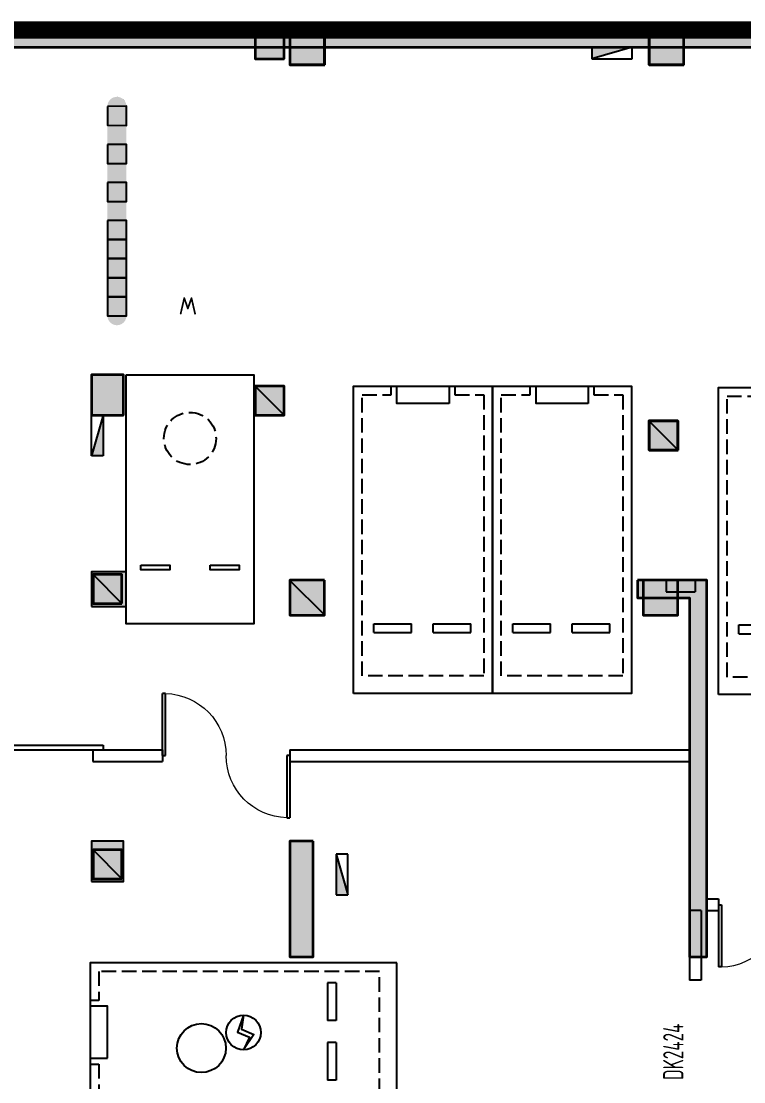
# Model space of a CAD drawing. Extents: x 512858 to 514372, y -232486 to -231710.
# Drawn here: x 512929.63 to 512942.11, y -232084.55 to -232066.25 of the extents above; entities that cross this region are included whole.
import ezdxf
from ezdxf.enums import TextEntityAlignment as Align

# ---------------------------------------------------------------- set-up
doc = ezdxf.new("R2010")
doc.units = 0
doc.header["$LTSCALE"] = 1000
for name, pattern in [('B1F_车位$0$__DASH', [0.35, 0.25, -0.1]), ('B1F_车位$0$DASH', [0.35, 0.25, -0.1]), ('DASH', [0.35, 0.25, -0.1]), ('新块$0$__DASH', [0.35, 0.25, -0.1]), ('新块$0$DASH', [0.35, 0.25, -0.1])]:
    doc.linetypes.add(name, pattern=pattern)
doc.layers.get('0').update_dxf_attribs({"color": 252})
for name, color, linetype in [('_0', 252, 'Continuous'), ('A-ANNO-HATC-PATT', 252, 'Continuous'), ('A-COLU-CONC', 252, 'Continuous'), ('A-DOOR', 252, 'Continuous'), ('A-DOOR-FIRE', 252, 'Continuous'), ('A-DOOR-IDEN', 252, 'Continuous'), ('A-WALL-BLOK', 252, 'Continuous'), ('AA-WALL', 252, 'Continuous'), ('AD-普通车位', 252, 'Continuous'), ('B1F_车位$0$A-PARK-W', 252, 'Continuous'), ('B1F_车位$0$AD-微型车位', 252, 'B1F_车位$0$DASH'), ('B1F_车位$0$P-减速带', 252, 'Continuous'), ('PUB_HATCH', 252, 'Continuous'), ('WALL', 252, 'Continuous'), ('新块$0$A-PARK-D', 252, 'Continuous'), ('新块$0$AD-普通车位', 252, '新块$0$DASH')]:
    doc.layers.add(name, color=color, linetype=linetype)
for name, color, linetype, lineweight in [('P-FIRE-FH', 252, 'Continuous', 25), ('S-COLU', 252, 'Continuous', 35), ('s-colu-cons', 252, 'Continuous', 35), ('S-COLU-HATC', 252, 'Continuous', 25), ('S-WALL', 252, 'Continuous', 35), ('S-WALL-HATC', 252, 'Continuous', 25), ('面积-不计容-地下室-1', 4, 'Continuous', 0)]:
    doc.layers.add(name, color=color, linetype=linetype, lineweight=lineweight)
doc.layers.add('数车位', color=252, linetype='Continuous', plot=False)
doc.styles.add('_TCH_WINDOW', font='TSSDENG.shx', dxfattribs={"width": 0.8, "height": 3.5, "bigfont": 'hztxt.shx'})
doc.styles.add('B1F_车位$0$CADReader_TextStyle', font='tssdeng.shx', dxfattribs={"height": 0.2, "bigfont": 'gbcbig.shx'})

# ---------------------------------------------------------------- blocks, each defined once
blk = doc.blocks.new('新块$0$A$C0EC85F9A')
at = {"layer": '新块$0$A-PARK-D'}
for p, q in [((1025, 1200), (375, 1200)), ((375, 1050), (375, 1200)), ((1025, 1050), (1025, 1200)), ((2050, 1200), (1400, 1200)), ((1400, 1050), (1400, 1200)), ((2050, 1050), (2050, 1200)), ((1025, 1050), (375, 1050)), ((2050, 1050), (1400, 1050))]:
    blk.add_line(p, q, dxfattribs=at)
for points in [[(2400, 0), (2400, 5300), (0, 5300), (0, 0)], [(750, 5000), (1650, 5000), (1650, 5300), (750, 5300)]]:
    blk.add_lwpolyline(points, close=True, dxfattribs=at)
at = {"layer": '新块$0$A-PARK-D', "linetype": '新块$0$__DASH'}
blk.add_lwpolyline([(650, 5300), (650, 5150), (150, 5150), (150, 300), (2250, 300), (2250, 5150), (1750, 5150), (1750, 5300)], dxfattribs=at)
blk = doc.blocks.new('新块$0$dfghgfhfghg')
at = {"layer": '新块$0$A-PARK-D', "extrusion": (-1.87256e-08, 1.87406e-20, 1), "rotation": 8.24447464e-08}
blk.add_blockref('新块$0$A$C0EC85F9A', (-1200, -2800, 0), dxfattribs=at)
blk = doc.blocks.new('A$C040F5B7D')
at = {"layer": '新块$0$AD-普通车位', "extrusion": (2.15467e-06, 6.25413e-07, -1), "zscale": -1}
blk.add_blockref('新块$0$dfghgfhfghg', (-1200, 2800, 0), dxfattribs=at)
blk = doc.blocks.new('CHEWEI')
at = {"layer": 'AD-普通车位', "extrusion": (0, 0, -1), "xscale": -1, "zscale": -1, "rotation": 359.9999999998951}
for p in [(-597233, 211273, 0), (-599633, 211273, 0), (-603533, 211253, 0)]:
    blk.add_blockref('A$C040F5B7D', p, dxfattribs=at)
at = {"layer": 'AD-普通车位', "extrusion": (0, 0, -1), "zscale": -1, "rotation": 270}
blk.add_blockref('A$C040F5B7D', (-597983, 206624, 0), dxfattribs=at)
blk = doc.blocks.new('电动车')
at = {"layer": 'B1F_车位$0$A-PARK-W'}
for points in [[(625881, 295772), (625779, 295480), (625984, 295390), (625881, 295172)], [(625881, 295772), (625845, 295530), (626058, 295440), (625881, 295172)]]:
    blk.add_lwpolyline(points, dxfattribs=at)
blk.add_circle((625881, 295472), 300, dxfattribs=at)
blk = doc.blocks.new('B1F_车位$0$A$C7DEF2C06')
at = {"layer": 'B1F_车位$0$A-PARK-W', "ltscale": 1000}
for points in [[(-1100, 4300), (1100, 4300), (1100, 0), (-1100, 0)], [(-850, 1014), (-350, 1014), (-350, 934), (-850, 934)], [(350, 1014), (850, 1014), (850, 934), (350, 934)]]:
    blk.add_lwpolyline(points, close=True, dxfattribs=at)
at = {"layer": 'B1F_车位$0$A-PARK-W', "linetype": 'B1F_车位$0$__DASH'}
blk.add_circle((0, 3200), 450, dxfattribs=at)
at = {"layer": 'B1F_车位$0$A-PARK-W', "style": 'B1F_车位$0$CADReader_TextStyle'}
blk.add_text('W', height=300, rotation=180, dxfattribs=at).set_placement((123, 5727), align=Align.BOTTOM_LEFT)
blk = doc.blocks.new('B1F_车位$0$微型车停车位')
at = {"layer": 'B1F_车位$0$A-PARK-W', "ltscale": 1000, "extrusion": (2.15475e-06, 3.68434e-06, -1), "rotation": 179.999998871306}
blk.add_blockref('B1F_车位$0$A$C7DEF2C06', (0, 4300), dxfattribs=at)
blk = doc.blocks.new('$TwtSys$00000434')
for p, q in [((-0.5, 0.5), (-0.5, -0.5)), ((-0.5, -0.5), (0.5, 0.5)), ((0.5, 0.5), (-0.5, 0.5)), ((0.5, -0.5), (0.5, 0.5)), ((-0.5, -0.5), (0.5, -0.5))]:
    blk.add_line(p, q)
blk.add_solid([(0.5, -0.5), (0.5, 0.5), (-0.5, -0.5)])
blk = doc.blocks.new('A$C3CF8769D')
at = {"layer": 'P-FIRE-FH', "yscale": 200, "zscale": 700}
for p, xscale, rotation in [((71280, -300), 700, 180.0000000000006), ((62394, -6900), -700, 90), ((66619, -14477), 700, 270)]:
    blk.add_blockref('$TwtSys$00000434', p, dxfattribs=dict(at, xscale=xscale, rotation=rotation))
blk = doc.blocks.new('A$C59DA770B')
at = {"layer": 'S-COLU-HATC'}
for points in [[(-32600, 26850), (-33200, 26850), (-33200, 26250), (-32600, 26250)], [(-26400, 26850), (-27000, 26850), (-27000, 26250), (-26400, 26250)], [(-33299, 20700), (-33800, 20700), (-33800, 20200), (-33299, 20200)], [(-26500, 20100), (-27000, 20100), (-27000, 19600), (-26500, 19600)], [(-32600, 17350), (-33200, 17350), (-33200, 16750), (-32600, 16750)], [(-26500, 17350), (-27100, 17350), (-27100, 16750), (-26500, 16750)]]:
    blk.add_hatch(color=256, dxfattribs=at).paths.add_polyline_path(points)
at = {"layer": 'S-WALL-HATC'}
for points in [[(-27200, 17350), (-27200, 17050), (-26300, 17050), (-26300, 10850), (-26000, 10850), (-26000, 17350)], [(-32800, 12850), (-33200, 12850), (-33200, 10850), (-32800, 10850)]]:
    blk.add_hatch(color=256, dxfattribs=at).paths.add_polyline_path(points)
at = {"layer": 'S-COLU'}
for points in [[(-32600, 26850), (-33200, 26850), (-33200, 26250), (-32600, 26250)], [(-26400, 26850), (-27000, 26850), (-27000, 26250), (-26400, 26250)], [(-33299, 20700), (-33800, 20700), (-33800, 20200), (-33299, 20200)], [(-32600, 17350), (-33200, 17350), (-33200, 16750), (-32600, 16750)], [(-26500, 17350), (-27100, 17350), (-27100, 16750), (-26500, 16750)]]:
    blk.add_lwpolyline(points, close=True, dxfattribs=at)
at = {"layer": 'S-COLU', "elevation": 0}
blk.add_lwpolyline([(-26500, 20100), (-27000, 20100), (-27000, 19600), (-26500, 19600)], close=True, dxfattribs=at)
at = {"layer": 'S-WALL'}
for points in [[(-27200, 17350), (-27200, 17050), (-26300, 17050), (-26300, 10850), (-26000, 10850), (-26000, 17350)], [(-32800, 12850), (-33200, 12850), (-33200, 10850), (-32800, 10850)]]:
    blk.add_lwpolyline(points, close=True, dxfattribs=at)
blk = doc.blocks.new('B1F_车位$0$减速垄')
at = {"layer": 'B1F_车位$0$P-减速带'}
for points in [[(180, 180), (181, -180, -1)], [(4149, 185), (4150, -176, 1)]]:
    blk.add_hatch(color=253, dxfattribs=at).paths.add_polyline_path(points)
at = {"layer": 'B1F_车位$0$P-减速带', "color": 253, "const_width": 0.224}
blk.add_lwpolyline([(181, -180, -1), (180, 180)], format="xyb", dxfattribs=at)
at = {"layer": 'B1F_车位$0$P-减速带', "color": 8}
for points in [[(181, -180), (541, -180), (541, 181), (180, 180)], [(902, -180), (1263, -179), (1263, 182), (902, 181)], [(1624, -179), (1985, -178), (1984, 182), (1624, 182)], [(2346, -178), (2706, -178), (2706, 183), (2345, 183)], [(3067, -177), (3428, -177), (3428, 184), (3067, 184)], [(3789, -176), (4150, -176), (4149, 185), (3788, 184)]]:
    blk.add_lwpolyline(points, close=True, dxfattribs=at)
at = {"layer": 'B1F_车位$0$P-减速带', "color": 253}
for points in [[(2706, -178), (3067, -177), (3067, 184), (2706, 183)], [(3428, -177), (3789, -176), (3788, 184), (3428, 184)]]:
    blk.add_lwpolyline(points, close=True, dxfattribs=at)
at = {"layer": 'B1F_车位$0$P-减速带', "color": 8}
for points in [[(180, 180), (541, 181), (181, -180), (541, -180)], [(902, 181), (1263, 182), (902, -180), (1263, -179)], [(1624, 182), (1984, 182), (1624, -179), (1985, -178)], [(2345, 183), (2706, 183), (2346, -178), (2706, -178)], [(3067, 184), (3428, 184), (3067, -177), (3428, -177)], [(3788, 184), (4149, 185), (3789, -176), (4150, -176)]]:
    blk.add_solid(points, dxfattribs=at)
at = {"layer": 'B1F_车位$0$P-减速带', "color": 253}
for points in [[(541, 181), (902, 181), (541, -180), (902, -180)], [(1263, 182), (1624, 182), (1263, -179), (1624, -179)], [(1984, 182), (2345, 183), (1985, -178), (2346, -178)], [(2706, 183), (3067, 184), (2706, -178), (3067, -177)], [(3428, 184), (3788, 184), (3428, -177), (3789, -176)]]:
    blk.add_solid(points, dxfattribs=at)
blk = doc.blocks.new('A$C5B776904')
at = {"layer": 'S-COLU-HATC'}
for points in [[(65719, -500), (65719, 0), (65219, 0), (65219, -500)], [(66419, -600), (66419, 0), (65819, 0), (65819, -600)], [(72619, -600), (72619, 0), (72019, 0), (72019, -600)], [(62944, -6650), (62944, -5950), (62394, -5950), (62394, -6650)], [(65719, -6650), (65719, -6150), (65219, -6150), (65219, -6650)], [(72519, -7250), (72519, -6750), (72019, -6750), (72019, -7250)], [(62919, -9900), (62919, -9400), (62419, -9400), (62419, -9900)], [(62919, -14650), (62919, -14150), (62419, -14150), (62419, -14650)]]:
    blk.add_hatch(color=256, dxfattribs=at).paths.add_polyline_path(points)
at = {"layer": 'S-WALL-HATC'}
h = blk.add_hatch(color=256, dxfattribs=at)
h.paths.add_polyline_path([(74119, -57391), (74119, -59861), (106019, -59861), (106019, -57400), (111069, -57400), (111069, 0), (0, 0), (0, -54446), (41810, -57391)])
h.paths.add_polyline_path([(41820, -57091), (300, -54166), (300, -300), (110769, -300), (110769, -57100), (105719, -57100), (105719, -59561), (74419, -59561), (74419, -57091)], flags=16)
at = {"linetype": 'ByBlock'}
for p, q in [((65719, -6650), (65219, -6150)), ((72519, -7250), (72019, -6750)), ((62419, -9400), (62919, -9900)), ((66419, -10100), (65819, -9500)), ((62419, -14150), (62919, -14650))]:
    blk.add_line(p, q, dxfattribs=at)
at = {"layer": 's-colu-cons'}
for points in [[(65719, -500), (65719, 0), (65219, 0), (65219, -500)], [(66419, -600), (66419, 0), (65819, 0), (65819, -600)], [(72619, -600), (72619, 0), (72019, 0), (72019, -600)], [(62944, -6650), (62944, -5950), (62394, -5950), (62394, -6650)], [(65719, -6650), (65719, -6150), (65219, -6150), (65219, -6650)], [(72519, -7250), (72519, -6750), (72019, -6750), (72019, -7250)], [(62919, -9900), (62919, -9400), (62419, -9400), (62419, -9900)], [(62919, -14650), (62919, -14150), (62419, -14150), (62419, -14650)]]:
    blk.add_lwpolyline(points, close=True, dxfattribs=at)
at = {"layer": 'S-WALL'}
blk.add_lwpolyline([(41810, -57391), (0, -54446), (0, 0), (111069, 0), (111069, -57400), (106019, -57400), (106019, -59861), (74119, -59861), (74119, -57391)], close=True, dxfattribs=at)
blk.add_lwpolyline([(41824, -57091), (300, -54166), (300, -300), (110769, -300), (110769, -57100), (105719, -57100), (105719, -59561), (74419, -59561), (74419, -57091), (41817, -57091)], dxfattribs=at)
blk = doc.blocks.new('$DorLib2D$00000126')
at = {"color": 0, "linetype": 'Continuous'}
for p, q in [((-0.532, 0.5), (-0.532, 0.9)), ((0.532, 0.9), (0.532, 0.5))]:
    blk.add_line(p, q, dxfattribs=at)
at = {"color": 0, "linetype": 'DASH'}
for p, q in [((-0.532, 0.9), (0.532, 0.9)), ((-0.532, 0.5), (0.532, 0.5))]:
    blk.add_line(p, q, dxfattribs=at)
blk = doc.blocks.new('$DorLib2D$00000001')
for p, q in [((0.45, 0.975), (0.5, 0.975)), ((0.45, 0), (0.45, 0.975)), ((0.5, 0), (0.5, 0.975)), ((0.5, 0), (0.45, 0))]:
    blk.add_line(p, q)
at = {"lineweight": 13}
blk.add_arc((0.475, 0), 0.975, 91.4693, 180, dxfattribs=at)
blk = doc.blocks.new('B-BZZ')
at = {"layer": 'A-ANNO-HATC-PATT'}
for points in [[(595724, -26728), (595724, -27228), (596224, -27228), (596224, -26728)], [(596324, -26728), (596324, -27328), (596924, -27328), (596924, -26728)], [(602524, -26728), (602524, -27328), (603124, -27328), (603124, -26728)], [(592899, -32678), (592899, -33378), (593449, -33378), (593449, -32678)], [(595724, -32878), (595724, -33378), (596224, -33378), (596224, -32878)], [(602524, -33478), (602524, -33978), (603024, -33978), (603024, -33478)], [(592899, -36078), (592899, -36678), (593499, -36678), (593499, -36078)], [(592899, -40728), (592899, -41428), (593449, -41428), (593449, -40728)]]:
    blk.add_hatch(color=256, dxfattribs=at).paths.add_polyline_path(points, flags=17)
at = {"layer": 'A-COLU-CONC'}
for points in [[(595724, -27228), (596224, -27228), (596224, -26728), (595724, -26728)], [(596324, -27328), (596924, -27328), (596924, -26728), (596324, -26728)], [(602524, -27328), (603124, -27328), (603124, -26728), (602524, -26728)], [(592899, -33378), (593449, -33378), (593449, -32678), (592899, -32678)], [(595724, -33378), (596224, -33378), (596224, -32878), (595724, -32878)], [(602524, -33978), (603024, -33978), (603024, -33478), (602524, -33478)], [(592899, -36678), (593499, -36678), (593499, -36078), (592899, -36078)], [(592899, -41428), (593449, -41428), (593449, -40728), (592899, -40728)]]:
    blk.add_lwpolyline(points, close=True, dxfattribs=at)

msp = doc.modelspace()

# ---------------------------------------------------------------- hatches: boundary and pattern name
at = {"layer": 'PUB_HATCH'}
msp.add_hatch(color=252, dxfattribs=at).paths.add_polyline_path([(512868.602, -232066.549), (512868.752, -232066.699), (512979.221, -232066.699), (512979.371, -232066.549), (512979.521, -232066.399), (512868.452, -232066.399)], flags=17)

# ---------------------------------------------------------------- linework, layer by layer
at = {"layer": 'A-DOOR', "color": 252}
msp.add_line((512941.37, -232082.798), (512941.17, -232082.798), dxfattribs=at)
at = {"layer": 'A-WALL-BLOK', "color": 252}
for p, q in [((512940.77, -232075.898), (512941.27, -232075.898)), ((512940.77, -232075.898), (512940.77, -232076.098)), ((512941.27, -232075.898), (512941.27, -232076.098)), ((512940.77, -232076.098), (512941.27, -232076.098)), ((512930.871, -232078.824), (512932.071, -232078.824)), ((512934.271, -232078.824), (512941.17, -232078.824)), ((512941.17, -232078.824), (512941.17, -232079.024)), ((512930.871, -232079.024), (512932.071, -232079.024)), ((512934.271, -232079.024), (512941.17, -232079.024)), ((512941.47, -232081.398), (512941.67, -232081.398)), ((512941.47, -232081.398), (512941.47, -232081.598)), ((512941.17, -232081.598), (512941.17, -232082.798)), ((512941.37, -232081.598), (512941.17, -232081.598)), ((512941.37, -232081.598), (512941.37, -232082.798)), ((512941.47, -232081.598), (512941.67, -232081.598))]:
    msp.add_line(p, q, dxfattribs=at)
for points in [[(512930.871, -232078.824), (512930.871, -232079.024)], [(512932.071, -232078.824), (512932.071, -232079.024)], [(512934.271, -232078.824), (512934.271, -232079.024)], [(512941.67, -232081.398), (512941.67, -232081.598)], [(512941.37, -232082.798), (512941.17, -232082.798)]]:
    msp.add_lwpolyline(points, dxfattribs=at)
at = {"layer": 'WALL', "color": 252}
for p, q in [((512868.452, -232066.399), (512979.521, -232066.399)), ((512868.752, -232066.699), (512979.221, -232066.699))]:
    msp.add_line(p, q, dxfattribs=at)
at = {"layer": '数车位', "color": 252}
msp.add_circle((512932.743, -232083.971, 0), 0.423, dxfattribs=at)
at = {"layer": '面积-不计容-地下室-1', "linetype": 'DASH', "ltscale": 0.003, "const_width": 0.3}
msp.add_lwpolyline([(512868.452, -232120.845), (512910.262, -232123.789), (512942.571, -232123.789), (512942.571, -232126.259), (512974.471, -232126.259), (512974.471, -232123.799), (512979.521, -232123.799), (512979.521, -232066.399), (512868.452, -232066.399)], close=True, dxfattribs=at)

# ---------------------------------------------------------------- block references
at = {"color": 252, "xscale": 0.001, "yscale": 0.001, "zscale": 0.001}
for name, p in [('CHEWEI', (512338.137, -232289.122)), ('电动车', (512307.589, -232379.175, 0))]:
    msp.add_blockref(name, p, dxfattribs=at)
at = {"layer": '_0', "color": 252, "xscale": 0.001, "yscale": 0.001, "zscale": 0.001}
for name, p in [('A$C5B776904', (512868.453, -232066.399)), ('A$C3CF8769D', (512868.552, -232066.499)), ('A$C59DA770B', (512967.47, -232093.248))]:
    msp.add_blockref(name, p, dxfattribs=at)
at = {"layer": 'A-DOOR-FIRE', "color": 252, "zscale": 0.2}
for name, p, xscale, yscale in [('$DorLib2D$00000001', (512932.621, -232078.924), -1.1, 1.1), ('$DorLib2D$00000126', (512928.121, -232078.924), 5.5, 0.2), ('$DorLib2D$00000001', (512933.721, -232078.924), 1.1, -1.1), ('$DorLib2D$00000001', (512942.22, -232081.498), -1.1, -1.1)]:
    msp.add_blockref(name, p, dxfattribs=dict(at, xscale=xscale, yscale=yscale))
at = {"layer": 'AA-WALL', "color": 252, "xscale": 0.001, "yscale": 0.001, "zscale": 0.001}
msp.add_blockref('B-BZZ', (512337.947, -232039.671), dxfattribs=at)
at = {"layer": 'B1F_车位$0$AD-微型车位', "color": 252, "extrusion": (2.15475e-06, -3.68434e-06, -1), "xscale": 0.001, "yscale": 0.001, "zscale": 0.001, "rotation": 180}
msp.add_blockref('B1F_车位$0$微型车停车位', (-512932.546, -232072.349, 1.96), dxfattribs=at)
at = {"layer": 'B1F_车位$0$P-减速带', "color": 252, "xscale": 0.0009107163936434, "yscale": 0.0009107163936434, "zscale": 0.0009107163936434, "rotation": 269.9363979256362}
msp.add_blockref('B1F_车位$0$减速垄', (512931.285, -232067.553), dxfattribs=at)

# ---------------------------------------------------------------- texts
at = {"layer": 'A-DOOR-IDEN', "color": 252, "style": '_TCH_WINDOW', "width": 0.64}
msp.add_text('DK2424', height=0.35, rotation=90.0003, dxfattribs=at).set_placement((512941.065, -232084.523))

doc.saveas('drawing.dxf')
